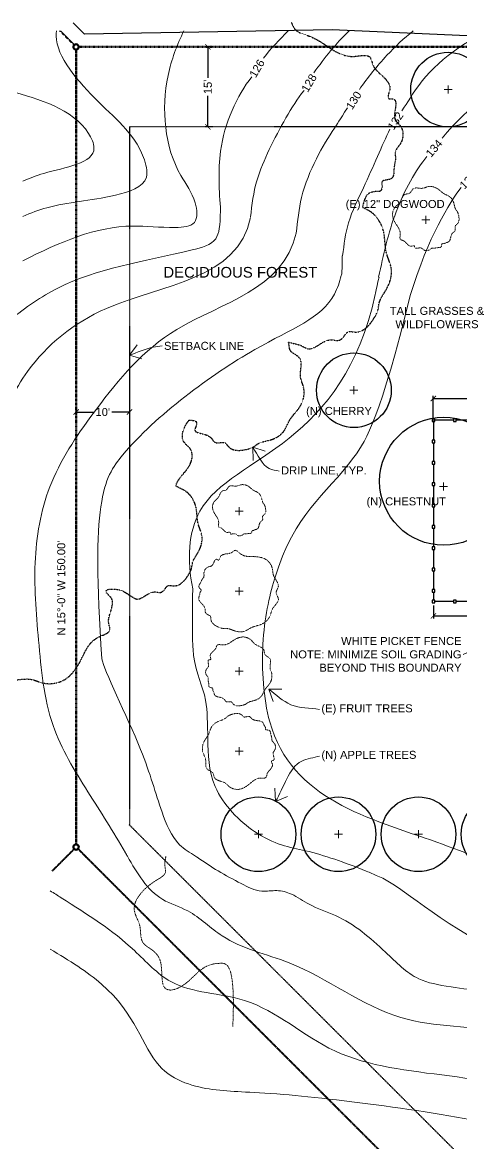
# Model space of a CAD drawing. Header units: inches. Extents: x -4969 to 16721, y 2489 to 24693.
# Drawn here: x 7611 to 8599, y 20039 to 22561 of the extents above; entities that cross this region are included whole.
import ezdxf

# ---------------------------------------------------------------- set-up
doc = ezdxf.new("R2010")
doc.units = ezdxf.units.IN
doc.header["$MEASUREMENT"] = 0
for name, pattern in [('DASHED2', [0.375, 0.25, -0.125]), ('HIDDEN2', [0.1875, 0.125, -0.0625]), ('PHANTOM2', [1.25, 0.625, -0.125, 0.125, -0.125, 0.125, -0.125])]:
    doc.linetypes.add(name, pattern=pattern)
doc.layers.get('0').update_dxf_attribs({"lineweight": 5})
for name, color, linetype, lineweight in [('1', 1, 'Continuous', 9), ('2', 6, 'Continuous', 20), ('3', 3, 'Continuous', 30), ('5', 4, 'Continuous', 50), ('A-DIMSx', 7, 'Continuous', 9), ('A-TEXT', 7, 'Continuous', 20), ('A-TEXTx', 7, 'Continuous', 20), ('L-PLNT', 7, 'Continuous', 20)]:
    doc.layers.add(name, color=color, linetype=linetype, lineweight=lineweight)
doc.styles.get("Standard").update_dxf_attribs({"font": 'Arial.ttf'})
doc.linetypes.add('FENCELINE2', pattern='A,0.25,-0.1,[132,ltypeshp.shx,S=0.1,R=0,X=-0.1,Y=0],-0.1,1', length=1.45)
doc.dimstyles.get("Standard").update_dxf_attribs({"dimtxt": 3, "dimasz": 2, "dimexe": 0.03125, "dimexo": 0.0625, "dimgap": 0.03125, "dimtad": 0, "dimtoh": 1, "dimdec": 4, "dimlfac": 0.99985, "dimzin": 0, "dimdsep": 46, "dimlunit": 4, "dimtxsty": 'Standard', "dimblk": 'ARCHTICK', "dimblk1": 'ARCHTICK', "dimblk2": 'ARCHTICK', "dimcen": 0.09, "dimclrt": 256, "dimadec": 0, "dimazin": 0, "dimtfac": 1, "dimtdec": 4, "dimtofl": 0, "dimtmove": 0, "dimatfit": 3, "dimfxl": 1, "dimtolj": 1, "dimtzin": 0, "dimarcsym": 0})

# ---------------------------------------------------------------- blocks, each defined once
blk = doc.blocks.new('_ArchTick')
at = {"color": 0, "linetype": 'ByBlock', "lineweight": 0, "const_width": 0.15}
blk.add_lwpolyline([(-0.5, -0.5), (0.5, 0.5)], dxfattribs=at)
blk = doc.blocks.new('*D387')
at = {"layer": 'A-DIMSx', "color": 0, "lineweight": -2, "ltscale": 0.1, "transparency": 16777216}
for p, q in [((8535.3, 21664.7), (8535.3, 21720.7)), ((8727.4, 21671.8), (8727.4, 21720.7)), ((8535.3, 21714.7), (8613.7, 21714.7)), ((8727.4, 21714.7), (8654.6, 21714.7))]:
    blk.add_line(p, q, dxfattribs=at)
at = {"layer": 'Defpoints', "color": 0, "ltscale": 0.1, "transparency": 16777216}
for p in [(8535.3, 21714.7), (8535.3, 21658.7), (8727.4, 21665.8)]:
    blk.add_point(p, dxfattribs=at)
at = {"layer": 'A-DIMSx', "color": 0, "lineweight": -2, "ltscale": 0.1, "transparency": 16777216, "xscale": 12, "yscale": 12, "zscale": 12, "rotation": 180}
blk.add_blockref('_ArchTick', (8535.3, 21714.7), dxfattribs=at)
at = {"layer": 'A-DIMSx', "color": 0, "lineweight": -2, "ltscale": 0.1, "transparency": 16777216, "xscale": 12, "yscale": 12, "zscale": 12}
blk.add_blockref('_ArchTick', (8727.4, 21714.7), dxfattribs=at)
at = {"layer": 'A-DIMSx', "ltscale": 0.1, "transparency": 16777216, "insert": (8634.1, 21714.7), "char_height": 18, "attachment_point": 5}
blk.add_mtext("\\A1;16'", dxfattribs=at)
blk = doc.blocks.new('*D391')
at = {"layer": 'A-DIMSx', "color": 0, "lineweight": -2, "ltscale": 0.1, "transparency": 16777216}
for p, q in [((8038.5, 22505.8), (8022, 22505.8)), ((8028, 22505.8), (8028, 22436.2)), ((8028, 22325.8), (8028, 22395.4)), ((8038.5, 22325.8), (8022, 22325.8))]:
    blk.add_line(p, q, dxfattribs=at)
at = {"layer": 'Defpoints', "color": 0, "ltscale": 0.1, "transparency": 16777216}
for p in [(8028, 22505.8), (8044.5, 22505.8), (8044.5, 22325.8)]:
    blk.add_point(p, dxfattribs=at)
at = {"layer": 'A-DIMSx', "color": 0, "lineweight": -2, "ltscale": 0.1, "transparency": 16777216, "xscale": 12, "yscale": 12, "zscale": 12}
for p, rotation in [((8028, 22505.8), 90), ((8028, 22325.8), 270)]:
    blk.add_blockref('_ArchTick', p, dxfattribs=dict(at, rotation=rotation))
at = {"layer": 'A-DIMSx', "ltscale": 0.1, "transparency": 16777216, "insert": (8028, 22415.8), "char_height": 18, "attachment_point": 5, "rotation": 90}
blk.add_mtext("\\A1;15'", dxfattribs=at)
blk = doc.blocks.new('*D393')
at = {"layer": 'A-DIMSx', "color": 0, "lineweight": -2, "ltscale": 0.1, "transparency": 16777216}
for p, q in [((7731.6, 21690.5), (7731.6, 21678.3)), ((7731.6, 21684.3), (7771.1, 21684.3)), ((7851.6, 21684.3), (7812, 21684.3)), ((7851.6, 21690.5), (7851.6, 21678.3))]:
    blk.add_line(p, q, dxfattribs=at)
at = {"layer": 'Defpoints', "color": 0, "ltscale": 0.1, "transparency": 16777216}
for p in [(7731.6, 21696.5), (7851.6, 21696.5), (7731.6, 21684.3)]:
    blk.add_point(p, dxfattribs=at)
at = {"layer": 'A-DIMSx', "color": 0, "lineweight": -2, "ltscale": 0.1, "transparency": 16777216, "xscale": 12, "yscale": 12, "zscale": 12, "rotation": 180}
blk.add_blockref('_ArchTick', (7731.6, 21684.3), dxfattribs=at)
at = {"layer": 'A-DIMSx', "color": 0, "lineweight": -2, "ltscale": 0.1, "transparency": 16777216, "xscale": 12, "yscale": 12, "zscale": 12}
blk.add_blockref('_ArchTick', (7851.6, 21684.3), dxfattribs=at)
at = {"layer": 'A-DIMSx', "ltscale": 0.1, "transparency": 16777216, "insert": (7791.6, 21684.3), "char_height": 18, "attachment_point": 5}
blk.add_mtext("\\A1;10'", dxfattribs=at)
blk = doc.blocks.new('*D396')
at = {"layer": 'A-DIMSx', "color": 0, "lineweight": -2, "ltscale": 0.1, "transparency": 16777216}
for p, q in [((8535.5, 21248.8), (8535.5, 21219.5)), ((9328.4, 21248.8), (9328.4, 21219.5)), ((8535.5, 21225.5), (8910.6, 21225.5)), ((9328.4, 21225.5), (8953.2, 21225.5))]:
    blk.add_line(p, q, dxfattribs=at)
at = {"layer": 'Defpoints', "color": 0, "ltscale": 0.1, "transparency": 16777216}
for p in [(8535.5, 21254.8), (9328.4, 21254.8), (8535.5, 21225.5)]:
    blk.add_point(p, dxfattribs=at)
at = {"layer": 'A-DIMSx', "color": 0, "lineweight": -2, "ltscale": 0.1, "transparency": 16777216, "xscale": 12, "yscale": 12, "zscale": 12, "rotation": 180}
blk.add_blockref('_ArchTick', (8535.5, 21225.5), dxfattribs=at)
at = {"layer": 'A-DIMSx', "color": 0, "lineweight": -2, "ltscale": 0.1, "transparency": 16777216, "xscale": 12, "yscale": 12, "zscale": 12}
blk.add_blockref('_ArchTick', (9328.4, 21225.5), dxfattribs=at)
at = {"layer": 'A-DIMSx', "ltscale": 0.1, "transparency": 16777216, "insert": (8931.9, 21225.5), "char_height": 18, "attachment_point": 5}
blk.add_mtext("\\A1;66'", dxfattribs=at)

msp = doc.modelspace()

# ---------------------------------------------------------------- linework, layer by layer
at = {"layer": '1', "ltscale": 0.1}
for points, knots in [([(7974.0417805, 22541.780718), (7958.5092024, 22510.0417458), (7918.9750984, 22406.1742674), (7932.9507244, 22253.8374476), (8001.1429128, 22168.494774), (8007.481475, 22102.4188115), (7932.5438862, 22097.151057), (7806.9111327, 22114.405908), (7694.1583254, 22066.8386304), (7611.567467, 22024.4977922)], [142.0443008924, 142.0443008924, 142.0443008924, 142.0443008924, 248.0428412702, 475.3561808662, 544.4336273008, 588.5390780998, 632.4369802438, 728.9745699429, 992.2006170612, 992.2006170612, 992.2006170612, 992.2006170612]), ([(7687.6298132, 22541.780718), (7687.3842132, 22540.6234937), (7679.6829362, 22496.9412014), (7776.4625214, 22375.4329065), (7871.968869, 22306.8222635), (7901.3532821, 22195.5884871), (7786.1387157, 22159.1019854), (7695.5236877, 22156.8317742), (7629.6209951, 22132.0870219), (7611.567467, 22124.2390695)], [198.0161372932, 198.0161372932, 198.0161372932, 198.0161372932, 202.7059434282, 373.2033591543, 546.6667448493, 591.5741993179, 671.9390767826, 829.0037514189, 888.2999344249, 888.2999344249, 888.2999344249, 888.2999344249]), ([(8368.96218, 22409.8243289), (8388.0511247, 22436.816404), (8424.7310648, 22483.7490736), (8469.1290727, 22525.0299958), (8490.2923104, 22541.780718)], [356.6813855435, 356.6813855435, 356.6813855435, 356.6813855435, 455.9034238964, 536.1308629652, 536.1308629652, 536.1308629652, 536.1308629652]), ([(8464.6198508, 22361.9350465), (8480.1101987, 22384.9733943), (8513.7999762, 22445.3728772), (8585.3784429, 22508.0757159), (8657.2489457, 22541.0626046), (8658.8412182, 22541.780718)], [353.76617131, 353.76617131, 353.76617131, 353.76617131, 384.6410889827, 616.391739887, 621.6286824066, 621.6286824066, 621.6286824066, 621.6286824066]), ([(8554.9756064, 22300.2122779), (8614.7227141, 22374.1918398), (8770.6399428, 22487.1868169), (9009.4135182, 22483.7337613), (9171.0602529, 22496.657853), (9233.3869839, 22532.5296234), (9245.7656914, 22541.780718)], [343.4733793317, 343.4733793317, 343.4733793317, 343.4733793317, 634.2903649742, 880.312311174, 1052.4087822108, 1101.2924341193, 1101.2924341193, 1101.2924341193, 1101.2924341193]), ([(8056.6686038, 22136.723516), (8053.608802, 22181.8687841), (8046.1659134, 22291.6834764), (8093.0369243, 22396.3086173), (8126.9504004, 22438.7332732)], [0, 0, 0, 0, 134.558736087, 327.3106312568, 327.3106312568, 327.3106312568, 327.3106312568]), ([(7583.3305371, 22406.6923843), (7647.0790085, 22388.4722945), (7738.5826644, 22363.4426545), (7790.8607236, 22245.0050595), (7680.1801552, 22231.9243544), (7625.8703398, 22209.7666779), (7611.567467, 22203.4830268)], [442.2353065394, 442.2353065394, 442.2353065394, 442.2353065394, 624.6416593381, 659.4579678436, 786.1191712098, 834.8236528033, 834.8236528033, 834.8236528033, 834.8236528033]), ([(8123.9435826, 22123.2324263), (8127.2783211, 22150.7859706), (8133.660826, 22203.5219273), (8177.7072463, 22301.9954998), (8215.8470041, 22371.32079), (8244.3704628, 22407.9138614)], [0, 0, 0, 0, 82.7583501635, 158.3948952592, 320.93833496, 320.93833496, 320.93833496, 320.93833496]), ([(8226.7371145, 22086.7778144), (8229.7146645, 22113.9043146), (8239.6973753, 22204.8502291), (8296.1814797, 22298.8878645), (8324.3175989, 22340.0635506), (8341.8654849, 22368.4820306)], [0, 0, 0, 0, 81.3580284376, 272.7657540604, 320.0436776819, 320.0436776819, 320.0436776819, 320.0436776819]), ([(8331.2000385, 22035.7930343), (8334.3363957, 22061.0568246), (8340.9990109, 22114.725109), (8389.9833014, 22209.7359236), (8419.782886, 22285.1524427), (8437.6767292, 22320.534202)], [0, 0, 0, 0, 75.767177518, 160.9534587149, 317.6460068284, 317.6460068284, 317.6460068284, 317.6460068284]), ([(8412.2659235, 21987.832106), (8423.0318542, 22037.7559777), (8444.8129281, 22138.7593716), (8495.7472779, 22228.9032303), (8520.9271148, 22259.3337026)], [0, 0, 0, 0, 152.3082805518, 308.1422317404, 308.1422317404, 308.1422317404, 308.1422317404]), ([(8056.6686038, 22136.723516), (8054.9728233, 22103.5165998), (8053.0911218, 22064.4131052), (7898.000477, 22023.9980912), (7737.3835331, 22002.6950184), (7617.6409603, 21919.5268247), (7583.3305371, 21891.9122361)], [0, 0, 0, 0, 47.7400892999, 106.7864742109, 420.9535666937, 552.599087441, 552.599087441, 552.599087441, 552.599087441]), ([(7583.3305371, 21711.102719), (7594.8413274, 21733.7140399), (7646.2403472, 21819.2704319), (7820.4823525, 21964.7893478), (8096.020395, 21982.1403316), (8124.3188653, 22121.8366555)], [3320.4224817574, 3320.4224817574, 3320.4224817574, 3320.4224817574, 3397.1898012699, 3624.2541881249, 3998.267200424, 3998.267200424, 3998.267200424, 3998.267200424]), ([(7847.1598893, 20684.8325251), (7845.6138898, 20687.5146528), (7816.3277024, 20738.3336229), (7757.3509392, 20830.5892424), (7663.3706808, 20982.9185093), (7647.395164, 21168.5407663), (7631.1922077, 21352.0793253), (7667.1744906, 21537.4609583), (7788.2455623, 21709.9319965), (7949.7097432, 21907.3842045), (8197.8355285, 21959.7676319), (8226.7371145, 22086.7778144)], [1936.863790884, 1936.863790884, 1936.863790884, 1936.863790884, 1945.8191801988, 2106.8854085845, 2274.9458862955, 2470.0310872263, 2655.4086838617, 2829.2985472623, 3022.1361204525, 3276.9061868886, 3606.5407865628, 3606.5407865628, 3606.5407865628, 3606.5407865628]), ([(7789.7173735, 21128.8095056), (7765.2110028, 21483.2375234), (7837.5731409, 21622.2536268), (8142.6799178, 21848.1759449), (8297.9891463, 21899.1384512), (8326.0525314, 21981.6251025), (8330.5004558, 21999.9863552), (8330.2206392, 22035.8780969)], [0, 0, 0, 0, 127.3908545714, 342.1014700026, 527.1790786298, 569.5081688466, 582.6925965468, 582.6925965468, 582.6925965468, 582.6925965468]), ([(7993.9471261, 21286.4807158), (7980.9483389, 21351.1850749), (7987.5926783, 21502.4571574), (8214.9335402, 21596.5423969), (8373.7711394, 21789.6959886), (8407.9863286, 21966.132288), (8413.1925908, 21988.0452878)], [1075.0369567448, 1075.0369567448, 1075.0369567448, 1075.0369567448, 1194.7249157451, 1361.7393184498, 1530.7415141132, 1539.6179363894, 1539.6179363894, 1539.6179363894, 1539.6179363894]), ([(8483.4824331, 21946.4240455), (8415.9827091, 21674.6323004), (8319.9999765, 21507.7881418), (8207.3309117, 21452.0856001), (8145.4838471, 21178.8088228), (8163.3175482, 20824.5533402), (8468.9316671, 20752.3470741), (8675.7335498, 20665.2605868), (8735.475183, 20645.4777071)], [0, 0, 0, 0, 178.4559228614, 577.4070931827, 680.104435429, 773.5667602222, 1079.7849429558, 1216.8335995544, 1216.8335995544, 1216.8335995544, 1216.8335995544]), ([(8410.2959241, 20640.5232725), (8401.4766407, 20644.5408252), (8341.7209832, 20669.0388948), (8253.2287136, 20700.4591882), (8151.3232386, 20713.6875655), (8031.1604194, 20829.9856999), (8027.091162, 20955.3629981), (8027.4580019, 21051.84594), (7993.2263191, 21106.344622), (7992.8970593, 21190.5700927), (7993.9471261, 21286.4807158)], [328.8302444497, 328.8302444497, 328.8302444497, 328.8302444497, 354.1481122149, 504.9272381112, 632.9110439964, 727.2224572895, 804.9032480814, 886.079907677, 998.326483608, 1060.8046031233, 1060.8046031233, 1060.8046031233, 1060.8046031233]), ([(8000.3753996, 20684.8325251), (7987.7426991, 20692.8650577), (7950.9317938, 20715.6824406), (7916.4627873, 20801.822092), (7884.3956811, 20926.9440741), (7792.4623415, 21105.6267856), (7789.7173735, 21128.8095056)], [1714.595491205, 1714.595491205, 1714.595491205, 1714.595491205, 1758.9699901187, 1842.3964625003, 1977.2250680392, 2163.3143241566, 2163.3143241566, 2163.3143241566, 2163.3143241566]), ([(8882.4434592, 20212.6860672), (8878.0674415, 20215.5659199), (8873.6914237, 20218.4457726), (8869.3154059, 20221.3256252), (8869.3147498, 20221.326057), (8869.3140937, 20221.3264888), (8869.3134376, 20221.3269206), (8832.5358452, 20245.5299878), (8695.9901222, 20307.8680667), (8439.9053462, 20294.5096821), (8254.7170797, 20446.3211965), (8072.6225816, 20482.7135542), (7996.3761255, 20562.5737834), (7902.1674107, 20589.5687067), (7868.8095103, 20647.2729721), (7847.1598893, 20684.8325251)], [736.7313031926, 736.7313031926, 736.7313031926, 736.7313031926, 761.516116382, 761.516116382, 761.516116382, 761.5198324522, 761.5198324522, 761.5198324522, 969.8174446609, 1211.2621270566, 1491.5501158502, 1653.3882619083, 1749.4657612985, 1811.4557349985, 1936.863790884, 1936.863790884, 1936.863790884, 1936.863790884]), ([(8898.0081377, 20312.9837263), (8893.0565211, 20315.9389836), (8888.1049044, 20318.8942409), (8883.1532877, 20321.8494982), (8883.1508272, 20321.8509668), (8883.1483666, 20321.8524353), (8883.1459054, 20321.853904), (8865.1275562, 20332.6058727), (8761.6839419, 20367.9605437), (8582.486178, 20388.7640887), (8490.4358582, 20405.9132664), (8418.2185863, 20481.075702), (8340.8170287, 20546.2871495), (8259.9334799, 20571.222269), (8220.9507493, 20600.3867392), (8183.2557313, 20610.3142714), (8143.8194731, 20602.100441), (8099.8234324, 20625.4148763), (8051.3915445, 20650.1869364), (8018.7711101, 20673.1097537), (8001.5435933, 20684.0897263), (8000.3753996, 20684.8325251)], [806.7815893574, 806.7815893574, 806.7815893574, 806.7815893574, 838.8918624632, 838.8918624632, 838.8918624632, 838.9078188041, 838.9078188041, 838.9078188041, 955.7218727324, 1064.7053819452, 1131.9117452955, 1228.0175963348, 1367.4881715132, 1431.7852174715, 1478.1425792581, 1511.9556324725, 1545.2891167613, 1594.8901363221, 1654.0150135599, 1710.4920130598, 1714.595491205, 1714.595491205, 1714.595491205, 1714.595491205]), ([(8860.2461567, 20105.7178567), (8855.6575884, 20108.3190737), (8851.0690201, 20110.9202908), (8846.4804519, 20113.5215078), (8846.4791895, 20113.5222234), (8846.4779272, 20113.522939), (8846.4766649, 20113.5236546), (8671.6331613, 20212.6397137), (8369.1000406, 20158.505623), (8139.1125241, 20380.2883907), (7953.8929395, 20375.0867783), (7841.7932885, 20501.2702559), (7750.776939, 20558.1194646), (7681.6324812, 20601.9329169), (7673.492965, 20607.2705369)], [922.90281774, 922.90281774, 922.90281774, 922.90281774, 935.7012186012, 935.7012186012, 935.7012186012, 935.7047394475, 935.7047394475, 935.7047394475, 1423.3763228522, 1651.4140665462, 1823.1087624292, 1930.3553157662, 2133.5304074897, 2160.9385931444, 2160.9385931444, 2160.9385931444, 2160.9385931444]), ([(8833.8634983, 20019.5457545), (8829.0540925, 20022.579633), (8824.2446867, 20025.6135115), (8819.4352809, 20028.64739), (8819.4347408, 20028.6477307), (8819.4342007, 20028.6480714), (8819.4336606, 20028.6484121), (8790.123351, 20047.1379007), (8685.8487172, 20092.4337109), (8160.6054295, 20159.6502819), (8060.3273023, 20152.0971824), (7896.083637, 20189.7043187), (7857.9808938, 20361.946106), (7715.5346449, 20450.9676566), (7673.492965, 20475.960908)], [361.975954422, 361.975954422, 361.975954422, 361.975954422, 384.0164274676, 384.0164274676, 384.0164274676, 384.0189026046, 384.0189026046, 384.0189026046, 518.3419790649, 910.5135295976, 1160.56706944, 1364.0376252772, 1592.2998642899, 1687.0860293859, 1687.0860293859, 1687.0860293859, 1687.0860293859])]:
    msp.add_open_spline(points, degree=3, knots=knots, dxfattribs=at)
for points in [[(8153.0813129, 22480.735181), (8170.3416488, 22502.2521641), (8189.0488672, 22522.4412263), (8208.6817647, 22541.780718)], [(8266.7753208, 22447.8074991), (8290.4812373, 22481.274275), (8316.4885421, 22513.5366956), (8345.8364696, 22541.780718)], [(8483.4824331, 21946.4240455), (8524.1206497, 22081.0009019), (8571.7715367, 22153.8881751), (8597.7251666, 22189.529803)], [(8698.0323126, 20461.5777638), (8535.8792671, 20541.8522568), (8468.4967456, 20616.3276752), (8410.2959241, 20640.5232725)]]:
    msp.add_open_spline(points, degree=3, dxfattribs=at)
at = {"layer": '2', "linetype": 'HIDDEN2', "ltscale": 0.005}
for points, knots in [([(8560.3274963, 22063.4509462), (8561.2291272, 22063.9837707), (8564.2364148, 22065.7609465), (8572.5995215, 22066.6536642), (8574.3211575, 22078.5719418), (8577.5063232, 22087.5485636), (8585.2650209, 22091.50928), (8584.6681126, 22097.6989947), (8583.6632831, 22103.8285207), (8594.6466564, 22109.3533559), (8593.380769, 22124.103298), (8589.9668713, 22134.8575426), (8583.5756604, 22142.1166776), (8582.4798076, 22155.2549176), (8573.9539953, 22169.9555586), (8556.6786895, 22175.2928328), (8544.6827855, 22189.6658271), (8524.9611992, 22193.5997339), (8508.9537478, 22184.7103009), (8489.1995212, 22192.9029953), (8484.0648548, 22174.2394809), (8465.5594758, 22176.2107443), (8463.4263041, 22155.7622452), (8448.1643064, 22146.1738447), (8441.9720755, 22131.890159), (8445.2419418, 22117.7189666), (8453.2897255, 22103.408602), (8464.1938556, 22090.6997991), (8458.2566955, 22071.8775326), (8469.8966221, 22070.251003), (8475.0880129, 22062.777348), (8483.6975038, 22055.6002152), (8489.0124843, 22058.5809141), (8493.5429513, 22058.6853769), (8491.758081, 22051.485868), (8501.7505018, 22053.5786366), (8508.9054645, 22054.307149), (8514.7615831, 22046.4497321), (8525.8841106, 22047.264614), (8531.9346992, 22054.1726091), (8538.5655199, 22052.5203103), (8544.6812218, 22054.8659739), (8554.887557, 22053.4628086), (8553.3500679, 22065.1595843), (8558.9129871, 22062.7094299), (8560.4105911, 22063.4927097), (8560.4518256, 22063.5142762)], [0, 0, 0, 0, 3.1553790137, 10.5244076921, 22.3474095649, 33.6736313234, 38.662054522, 45.9408073797, 50.0172184912, 55.945467806, 77.2431375416, 85.3117667487, 90.2953802355, 105.5009609513, 123.4974048376, 137.23344123, 157.5121624871, 178.0889487975, 190.7442590928, 211.6370137145, 225.211557352, 234.0754977603, 258.6612192331, 268.9113549411, 287.8518600256, 300.2353518622, 311.3786143265, 337.090515851, 348.6903647688, 354.9310609613, 366.431400397, 377.0525509412, 382.3354847779, 384.6311187754, 387.9322772796, 397.4358386611, 403.2747462806, 410.2789791169, 423.3839533172, 430.4158491086, 435.4008059295, 441.8844378894, 451.0369532606, 458.1033157, 463.031390038, 463.1709195083, 463.1709195083, 463.1709195083, 463.1709195083]), ([(8131.9250045, 21418.3235541), (8132.646815, 21418.7501127), (8135.0543319, 21420.1728501), (8141.7495083, 21420.887525), (8143.1277827, 21430.4288323), (8145.6777019, 21437.6151648), (8151.889012, 21440.7859596), (8151.4111506, 21445.7412032), (8150.6067233, 21450.6482622), (8159.3995828, 21455.0712293), (8158.3861628, 21466.8794565), (8155.6531297, 21475.4888844), (8150.536576, 21481.3002641), (8149.6592791, 21491.8182256), (8142.833847, 21503.5869842), (8129.0039124, 21507.8597973), (8119.4004605, 21519.3662548), (8103.6121293, 21522.5155869), (8090.7971893, 21515.3990542), (8074.9827276, 21521.9578052), (8070.8721144, 21507.016525), (8056.0574312, 21508.5946414), (8054.3496973, 21492.2243722), (8042.1315384, 21484.5482736), (8037.1742804, 21473.1133131), (8039.7920076, 21461.7684103), (8046.2347486, 21450.3120917), (8054.964169, 21440.1379208), (8050.2111107, 21425.0695499), (8059.529581, 21423.7674139), (8063.6856056, 21417.7842978), (8070.5780275, 21412.0385658), (8074.8329932, 21414.4247968), (8078.459908, 21414.5084257), (8077.0310105, 21408.7447802), (8085.0305521, 21410.420169), (8090.7585356, 21411.0033875), (8095.4467153, 21404.7130466), (8104.3509761, 21405.3654092), (8109.1948408, 21410.8956801), (8114.5032167, 21409.5729142), (8119.3992087, 21411.4507609), (8127.5700017, 21410.3274416), (8126.339148, 21419.691423), (8130.7926037, 21417.7299252), (8131.991527, 21418.3569883), (8132.0245377, 21418.3742537)], [0, 0, 0, 0, 2.5260731139, 8.4254294635, 17.890462674, 26.9577931411, 30.9513297869, 36.7784148429, 40.0418302567, 44.7877549591, 61.8378369537, 68.2972661435, 72.286952322, 84.4599459499, 98.8671955543, 109.8637294324, 126.0980810995, 142.5710519988, 152.7023988025, 169.4283215826, 180.2955706728, 187.3916949264, 207.074062632, 215.2799206647, 230.4429487668, 240.3566883362, 249.277548743, 269.8614921825, 279.1478778589, 284.1439353199, 293.3506575942, 301.853535604, 306.0828459561, 307.9206408122, 310.5634192885, 318.1715990944, 322.8460003274, 328.4533153835, 338.9446455349, 344.5741064716, 348.564868071, 353.7554104126, 361.0825565029, 366.7396100909, 370.6848337976, 370.7965356382, 370.7965356382, 370.7965356382, 370.7965356382]), ([(8010.0925199, 21277.4245372), (8010.0086462, 21276.1193213), (8009.7288948, 21271.7659221), (8004.771108, 21262.5061417), (8015.8625729, 21252.3506097), (8022.888874, 21242.7524282), (8021.5227009, 21231.9597143), (8028.3312039, 21228.2244855), (8035.3643485, 21224.9526158), (8033.3456886, 21209.731898), (8049.4601481, 21200.6693695), (8062.9603842, 21196.6329257), (8074.9460885, 21198.1266426), (8089.2774531, 21190.0216281), (8110.4447222, 21188.4872831), (8128.0982001, 21202.5663687), (8151.36674, 21204.8441055), (8169.29142, 21222.4347462), (8171.3691266, 21245.2064984), (8193.7125737, 21259.8369198), (8178.0581791, 21278.2571756), (8193.1020756, 21295.9722059), (8173.4952231, 21312.5492258), (8174.327421, 21335.0429092), (8163.9372467, 21351.4757571), (8147.0113703, 21358.0629668), (8126.5829876, 21359.8163593), (8105.7996998, 21357.4956063), (8090.5455946, 21376.8557795), (8080.6839087, 21365.9847625), (8069.3202503, 21365.8802786), (8055.8597451, 21362.0392577), (8055.1999436, 21354.4578398), (8052.1228683, 21349.7081607), (8045.9464597, 21356.6116871), (8041.0819362, 21344.8265359), (8036.8039807, 21336.9292093), (8024.5769113, 21336.4083918), (8017.5989228, 21324.35512), (8020.4756554, 21313.2535519), (8014.1087517, 21307.5709328), (8012.2305779, 21299.6094562), (8003.6072523, 21290.0611347), (8016.7612395, 21283.4253104), (8010.3215382, 21279.4058434), (8010.0772119, 21277.3094091), (8010.0704847, 21277.2516866)], [0, 0, 0, 0, 3.9405514712, 13.1432610897, 27.9082535742, 42.0528490789, 48.282572446, 57.3725423536, 62.4633120305, 69.8667242537, 96.4640247504, 106.5404208201, 112.7641376451, 131.7534169675, 154.2280271881, 171.3820863926, 196.7068871647, 222.4039223591, 238.2083317137, 264.2999595668, 281.2523407763, 292.3219502476, 323.0254887125, 335.8262290255, 359.4798170258, 374.9447696552, 388.8608789739, 420.9708318315, 435.4571428324, 443.2507500204, 457.6127899799, 470.8768670433, 477.4743859504, 480.3412567406, 484.4638629135, 496.3322541972, 503.624093279, 512.3712326519, 528.7371985596, 537.5188844316, 543.744278861, 551.8412730246, 563.27126535, 572.0959944191, 578.2503519458, 578.4246013964, 578.4246013964, 578.4246013964, 578.4246013964]), ([(8039.5434168, 21057.4663699), (8040.0949539, 21056.5330741), (8041.9345432, 21053.4201721), (8042.8586128, 21044.7633572), (8055.1954544, 21042.9812582), (8064.4873307, 21039.684231), (8068.5871455, 21031.6530517), (8074.9942399, 21032.2709231), (8081.3390318, 21033.3110418), (8087.0578966, 21021.9419377), (8102.3258493, 21023.2522826), (8113.4577777, 21026.7860746), (8120.9718499, 21033.4017417), (8134.5714985, 21034.5360803), (8149.7884187, 21043.361315), (8155.3131353, 21061.2433209), (8170.1909021, 21073.6605152), (8174.2629658, 21094.0747138), (8165.0613403, 21110.6443391), (8173.5417581, 21131.0923244), (8154.2227903, 21136.4073177), (8156.2632834, 21155.5625965), (8135.0966431, 21157.7706842), (8125.1715028, 21173.5686757), (8110.3861811, 21179.9783747), (8095.7173034, 21176.5936723), (8080.9043658, 21168.2632544), (8067.7492361, 21156.9761767), (8048.2659408, 21163.1218469), (8046.5822883, 21151.0731317), (8038.8461622, 21145.6994219), (8031.4169721, 21136.78757), (8034.5023517, 21131.2859299), (8034.6104832, 21126.5963552), (8027.158131, 21128.4439092), (8029.3243966, 21118.1005595), (8030.0784941, 21110.6943181), (8021.9451285, 21104.6325354), (8022.7886286, 21093.1193903), (8029.9392291, 21086.856308), (8028.2289024, 21079.9926162), (8030.6569446, 21073.6621338), (8029.2045008, 21063.0973572), (8041.3120615, 21064.6888421), (8038.7758589, 21058.9305559), (8039.586647, 21057.3803568), (8039.608971, 21057.3376742)], [0, 0, 0, 0, 3.2661943684, 10.8940196993, 23.1322395665, 34.8562326468, 40.0198468076, 47.5542258757, 51.7737985348, 57.9102450415, 79.9558784337, 88.3078739189, 93.4665094533, 109.2061026641, 127.8345727833, 142.0530119989, 163.0439119445, 184.3433448411, 197.443103392, 219.0696012512, 233.120876166, 242.2961137894, 267.7452736741, 278.3553890924, 297.9610753736, 310.7794693357, 322.3140776815, 348.9289685057, 360.9361983962, 367.3960647609, 379.3002904453, 390.294450558, 395.7629184253, 398.1391739566, 401.5562675192, 411.393589289, 417.4375564642, 424.6877745031, 438.2529889335, 445.5318414368, 450.6918674826, 457.403201399, 466.8771485958, 474.1916781988, 479.2928240769, 479.4372537534, 479.4372537534, 479.4372537534, 479.4372537534]), ([(8157.1462709, 20975.7662847), (8156.4317785, 20976.7212668), (8154.0486702, 20979.9065007), (8152.0058545, 20989.2642527), (8138.3006094, 20989.7423901), (8127.7450058, 20992.2404549), (8122.3034833, 21000.5353029), (8115.3697349, 20999.0956123), (8108.5544716, 20997.2015399), (8100.9442143, 21008.9540236), (8084.4019387, 21005.7004851), (8072.6483241, 21000.5083134), (8065.2190029, 20992.376867), (8050.4803607, 20989.5147401), (8034.8899098, 20978.0482759), (8030.9796412, 20957.8320653), (8016.1883954, 20942.4775245), (8014.1688053, 20919.6650648), (8026.2082118, 20902.6400424), (8019.3712477, 20879.2650164), (8041.1340532, 20875.7554524), (8041.1862824, 20854.5620961), (8064.5994406, 20854.6708451), (8077.3381499, 20838.5760216), (8094.2730448, 20833.3286288), (8109.9127855, 20838.7794569), (8125.1203996, 20849.6565741), (8138.1623482, 20863.569718), (8160.2039208, 20859.1712384), (8160.6087413, 20872.5496227), (8168.4290023, 20879.3492203), (8175.491711, 20889.9818759), (8171.4612735, 20895.6311276), (8170.7838661, 20900.7472073), (8179.1547655, 20899.6150976), (8175.5522763, 20910.6692984), (8173.8444662, 20918.6795682), (8182.0171469, 20926.2790722), (8179.7218856, 20938.7703896), (8171.1545416, 20944.7677263), (8172.206753, 20952.4784481), (8168.7964193, 20959.1125771), (8169.1252996, 20970.8404154), (8156.0730552, 20967.6562127), (8158.1603234, 20974.2564263), (8157.0887347, 20975.8552026), (8157.05923, 20975.8992227)], [0, 0, 0, 0, 3.5933907155, 11.9853458879, 25.4495493874, 38.348012593, 44.0289002229, 52.3180480006, 56.9603232318, 63.7114982742, 87.9655889418, 97.1542591945, 102.8296694558, 120.1460020835, 140.6406095748, 156.2834041251, 179.3771017031, 202.8102400236, 217.2222882495, 241.0152557986, 256.4741400916, 266.5685221063, 294.5670930829, 306.2400941155, 327.8098119913, 341.9123094718, 354.6024160185, 383.8834969325, 397.0935706578, 404.2005646698, 417.2973155746, 429.3928336051, 435.4091141586, 438.0234149627, 441.7828214453, 452.6056129653, 459.2550444083, 467.2315648624, 482.1556967695, 490.1637201921, 495.8406602616, 503.2243129974, 513.647328304, 521.6946028379, 527.3067643229, 527.4656624778, 527.4656624778, 527.4656624778, 527.4656624778])]:
    msp.add_open_spline(points, degree=3, knots=knots, dxfattribs=at)
at = {"layer": '3', "ltscale": 0.25}
for p, q in [((8535.3361215, 21662.780718), (8535.3361215, 21620.780718)), ((8580.3361215, 21665.780718), (8538.3361215, 21665.780718)), ((8628.3361215, 21665.780718), (8586.3361215, 21665.780718)), ((8535.3361215, 21614.780718), (8535.3361215, 21572.780718)), ((8535.3361215, 21566.780718), (8535.3361215, 21524.780718)), ((8535.3361215, 21518.780718), (8535.3361215, 21476.780718)), ((8535.3361215, 21470.780718), (8535.3361215, 21428.780718)), ((8535.3361215, 21422.780718), (8535.3361215, 21380.780718)), ((8535.3361215, 21374.780718), (8535.3361215, 21332.780718)), ((8535.3361215, 21326.780718), (8535.3361215, 21284.780718)), ((8535.3361215, 21278.780718), (8535.3361215, 21260.780718)), ((8580.3361215, 21257.780718), (8538.3361215, 21257.780718)), ((8628.3361215, 21257.780718), (8586.3361215, 21257.780718))]:
    msp.add_line(p, q, dxfattribs=at)
at = {"layer": '3', "linetype": 'FENCELINE2', "ltscale": 0.3, "flags": 128}
msp.add_lwpolyline([(9396.6969095, 22511.6492562), (9245.3232978, 22520.6276636), (8830.3940305, 22520.6276636), (8308.002297, 22544.2140648), (7750.5130566, 22534.5615001), (7725.2018868, 22559.8726699)], dxfattribs=at)
at = {"layer": '3', "linetype": 'DASHED2', "ltscale": 0.5}
for points in [[(7851.567467, 22325.780718), (7851.567467, 20755.4863455)], [(9891.567467, 22325.780718), (7851.567467, 22325.780718)], [(9891.567467, 19850.151704), (9061.4766547, 19545.5771579), (7851.567467, 20755.4863455)]]:
    msp.add_lwpolyline(points, dxfattribs=at)
at = {"layer": '3', "ltscale": 0.25}
for points in [[(8538.3361215, 21668.780718), (8532.3361215, 21668.780718), (8532.3361215, 21662.780718), (8538.3361215, 21662.780718), (8538.3361215, 21668.780718)], [(8586.3361215, 21668.780718), (8580.3361215, 21668.780718), (8580.3361215, 21662.780718), (8586.3361215, 21662.780718), (8586.3361215, 21668.780718)], [(8532.3361215, 21620.780718), (8532.3361215, 21614.780718), (8538.3361215, 21614.780718), (8538.3361215, 21620.780718), (8532.3361215, 21620.780718)], [(8532.3361215, 21572.780718), (8532.3361215, 21566.780718), (8538.3361215, 21566.780718), (8538.3361215, 21572.780718), (8532.3361215, 21572.780718)], [(8532.3361215, 21524.780718), (8532.3361215, 21518.780718), (8538.3361215, 21518.780718), (8538.3361215, 21524.780718), (8532.3361215, 21524.780718)], [(8532.3361215, 21476.780718), (8532.3361215, 21470.780718), (8538.3361215, 21470.780718), (8538.3361215, 21476.780718), (8532.3361215, 21476.780718)], [(8532.3361215, 21428.780718), (8532.3361215, 21422.780718), (8538.3361215, 21422.780718), (8538.3361215, 21428.780718), (8532.3361215, 21428.780718)], [(8532.3361215, 21380.780718), (8532.3361215, 21374.780718), (8538.3361215, 21374.780718), (8538.3361215, 21380.780718), (8532.3361215, 21380.780718)], [(8532.3361215, 21332.780718), (8532.3361215, 21326.780718), (8538.3361215, 21326.780718), (8538.3361215, 21332.780718), (8532.3361215, 21332.780718)], [(8532.3361215, 21284.780718), (8532.3361215, 21278.780718), (8538.3361215, 21278.780718), (8538.3361215, 21284.780718), (8532.3361215, 21284.780718)], [(8538.3361215, 21260.780718), (8532.3361215, 21260.780718), (8532.3361215, 21254.780718), (8538.3361215, 21254.780718), (8538.3361215, 21260.780718)], [(8586.3361215, 21260.780718), (8580.3361215, 21260.780718), (8580.3361215, 21254.780718), (8586.3361215, 21254.780718), (8586.3361215, 21260.780718)]]:
    msp.add_lwpolyline(points, dxfattribs=at)
for centre, radius in [((8568.6142382, 22409.780718), 84), ((8356.5438062, 21733.3450009), 84), ((8558.5599003, 21528.5558556), 144), ((8141.9094424, 20734.382227), 84), ((8321.9094424, 20734.382227), 84), ((8501.9094424, 20734.382227), 84), ((8681.9094424, 20734.382227), 84)]:
    msp.add_circle(centre, radius, dxfattribs=at)
at = {"layer": '3', "linetype": 'HIDDEN2', "ltscale": 0.005}
for points, knots in [([(8215.8241587, 22560.875521), (8219.4726078, 22552.1674725), (8226.2606943, 22538.6146354), (8256.842788, 22531.5581115), (8299.6422513, 22507.4887862), (8337.6517609, 22474.8766949), (8393.9454284, 22492.6335635), (8398.8100558, 22457.8208507), (8421.1622763, 22442.2944303), (8442.6276575, 22416.54515), (8433.712978, 22400.6490968), (8433.4005504, 22387.0993685), (8454.9328542, 22392.4375617), (8448.6737982, 22362.5522122), (8446.494962, 22341.1531373), (8469.9949383, 22323.6386475), (8467.5577881, 22290.373373), (8446.8973443, 22272.2772622), (8451.8390425, 22252.4457921), (8444.8236276, 22234.1549401), (8449.0202168, 22203.6298152), (8414.0374798, 22208.2281403), (8421.3654059, 22191.5905518), (8419.0227714, 22187.1115151), (8418.9582702, 22186.988191)], [839.6253752888, 839.6253752888, 839.6253752888, 839.6253752888, 860.9078426718, 897.9444115544, 931.2717002771, 1008.170899992, 1042.8637482727, 1061.5284332789, 1095.9236684276, 1127.6894239135, 1143.4896316033, 1150.3554177484, 1160.2285283333, 1188.6517962112, 1206.1148112558, 1227.0630829821, 1266.2574625702, 1287.2884687104, 1302.1974862243, 1321.5887439455, 1348.9621028063, 1370.0961918572, 1384.8350851424, 1385.2523901245, 1385.2523901245, 1385.2523901245, 1385.2523901245]), ([(8419.1476777, 22187.3600354), (8417.8271452, 22180.5777728), (8407.3420829, 22180.6493267), (8382.6696338, 22178.4355992), (8378.8065454, 22156.8291543), (8375.7184406, 22144.6567838)], [0, 0, 0, 0, 9.437113032, 31.4764167958, 65.8192119629, 65.8192119629, 65.8192119629, 65.8192119629]), ([(8209.5659828, 21841.3948989), (8231.0769013, 21836.3460845), (8239.7489411, 21834.1164554), (8256.5255101, 21820.576063), (8281.2484237, 21839.0579024), (8303.2921722, 21849.5551585), (8324.5341004, 21842.6711588), (8334.6712958, 21854.9721968), (8343.9600223, 21867.9035144), (8373.8818408, 21858.0096858), (8398.3222537, 21887.0390466), (8411.6269394, 21912.7193969), (8413.2000881, 21937.4612197), (8435.0274186, 21963.2611082), (8446.2195537, 22005.360026), (8424.5813723, 22046.3462727), (8428.8899478, 22094.1410037), (8403.1521185, 22132.7053189), (8381.2803767, 22141.8827868), (8375.7184406, 22144.6567838)], [0, 0, 0, 0, 8.0882499854, 26.9774375728, 57.2835891661, 86.3163337503, 99.1032647931, 117.7610464539, 128.2101975603, 143.4062048307, 197.9989736161, 218.6814620849, 231.4560642915, 270.4328520139, 316.5635185252, 351.7733920986, 403.7542686262, 456.49918163, 475.1435740379, 475.1435740379, 475.1435740379, 475.1435740379]), ([(7985.6960824, 21665.9573422), (8000.5644296, 21666.0155736), (8004.7816579, 21656.405095), (7992.6868, 21639.5568785), (8016.6972219, 21636.088491), (8034.7814185, 21629.6716935), (8042.7606314, 21614.0411124), (8055.2303578, 21615.2436369), (8067.5788287, 21617.2679546), (8078.7090968, 21595.1409797), (8108.4241568, 21597.6912217), (8130.0895315, 21604.5688198), (8144.7136995, 21617.4444782), (8171.1818434, 21619.6521704), (8200.7975819, 21636.8281717), (8211.5499917, 21671.6307995), (8240.5056571, 21695.7976067), (8248.4308596, 21735.5284825), (8230.5223123, 21767.7769061), (8247.0272181, 21807.5735388), (8209.4279215, 21817.9177772), (8211.3364622, 21835.8343424), (8209.5977207, 21841.2981611), (8209.5659828, 21841.3948989)], [0, 0, 0, 0, 6.356789466, 21.20234801, 45.02082859, 67.838501792, 77.8881205231, 92.5518104603, 100.7641003625, 112.7070817387, 155.6131168096, 171.8680823543, 181.9080114967, 212.5409956477, 248.7964199321, 276.4688773654, 317.3221508104, 358.7759026075, 384.2711419507, 426.3614397934, 453.7085558211, 471.5657459618, 471.8894045374, 471.8894045374, 471.8894045374, 471.8894045374]), ([(7955.6094007, 21518.4124765), (7957.4581953, 21522.4098287), (7964.8382335, 21539.0436852), (7989.9593504, 21560.0101242), (7997.884553, 21599.741), (7962.7187687, 21620.2943317), (7974.3280068, 21652.365503), (7985.6960824, 21665.9573422)], [263.3608116552, 263.3608116552, 263.3608116552, 263.3608116552, 276.4688773654, 317.3221508104, 358.7759026075, 384.2711419507, 421.9279119216, 421.9279119216, 421.9279119216, 421.9279119216]), ([(7804.9560391, 21286.038265), (7828.3928675, 21287.1359081), (7856.8130837, 21269.5762839), (7869.9982742, 21258.9344981), (7889.4287267, 21273.4599099), (7906.7535458, 21281.710007), (7923.4481912, 21276.2996726), (7931.4153061, 21285.9674139), (7938.7155848, 21296.1305102), (7962.2320069, 21288.3546643), (7981.4404338, 21311.1696781), (7991.896971, 21331.3526078), (7993.133354, 21350.7979215), (8010.288084, 21371.0747996), (8019.0843064, 21404.1615561), (8002.0782342, 21436.3738321), (8005.4644683, 21473.9370928), (7983.2932676, 21507.1573447), (7962.1885287, 21513.5689033), (7955.6094007, 21518.4124765)], [0, 0, 0, 0, 6.356789466, 21.20234801, 45.02082859, 67.838501792, 77.8881205231, 92.5518104603, 100.7641003625, 112.7070817387, 155.6131168096, 171.8680823543, 181.9080114967, 212.5409956477, 248.7964199321, 276.4688773654, 317.3221508104, 358.7759026075, 382.7429936384, 382.7429936384, 382.7429936384, 382.7429936384]), ([(7583.3305371, 21081.5860455), (7597.5498846, 21080.4267534), (7625.5603672, 21088.5398292), (7660.6600033, 21069.9862856), (7700.303411, 21074.5468316), (7727.5703041, 21099.9674356), (7749.0226685, 21136.1725614), (7763.2590943, 21176.6656947), (7812.6504687, 21187.6091833), (7801.34314, 21215.5324124), (7811.2799888, 21236.634783), (7816.1779089, 21264.9447207), (7802.7494916, 21272.9229463), (7796.8930822, 21282.5471437), (7802.7237382, 21284.5580746), (7804.9560391, 21286.038265)], [619.3791357921, 619.3791357921, 619.3791357921, 619.3791357921, 663.0099963428, 689.2835229983, 737.8325256051, 769.5743495308, 798.1371716948, 864.0428679033, 893.776029339, 909.7724124536, 939.2505075071, 966.4750331022, 980.0164443509, 985.900698252, 993.5226651934, 993.5226651934, 993.5226651934, 993.5226651934])]:
    msp.add_open_spline(points, degree=3, knots=knots, dxfattribs=at)
at = {"layer": '5', "linetype": 'PHANTOM2', "ltscale": 0.2}
msp.add_line((7727.3248264, 22510.0233587), (7695.567467, 22541.780718), dxfattribs=at)
at = {"layer": '5', "linetype": 'PHANTOM2', "ltscale": 0.5}
msp.add_line((7727.3248264, 20701.5380773), (7678.1522025, 20652.3654535), dxfattribs=at)
at = {"layer": '5', "linetype": 'PHANTOM2', "ltscale": 0.5, "flags": 128}
for points in [[(7731.567467, 22499.780718), (7731.567467, 20711.780718)], [(10005.567467, 22505.780718), (7737.567467, 22505.780718)], [(7735.8101077, 20701.5380773), (7752.51566, 20684.8325251)], [(7749.2451366, 20688.1030485), (9213.6169465, 19223.7312385)]]:
    msp.add_lwpolyline(points, dxfattribs=at)
at = {"layer": '5', "ltscale": 0.1}
for centre in [(7731.567467, 22505.780718), (7731.567467, 20705.780718)]:
    msp.add_circle(centre, 6, dxfattribs=at)
at = {"layer": 'L-PLNT', "ltscale": 0.1}
for p, q in [((8568.6142382, 22409.780718), (8559.6142382, 22409.780718)), ((8568.6142382, 22418.780718), (8568.6142382, 22400.780718)), ((8568.6142382, 22409.780718), (8577.6142382, 22409.780718)), ((8518.1968786, 22116.8548022), (8518.1968786, 22125.8548022)), ((8527.1968786, 22116.8548022), (8509.1968786, 22116.8548022)), ((8518.1968786, 22116.8548022), (8518.1968786, 22107.8548022)), ((8356.5438062, 21733.3450009), (8356.5438062, 21742.3450009)), ((8365.5438062, 21733.3450009), (8347.5438062, 21733.3450009)), ((8356.5438062, 21733.3450009), (8356.5438062, 21724.3450009)), ((8567.5599003, 21516.5558556), (8549.5599003, 21516.5558556)), ((8558.5599003, 21516.5558556), (8558.5599003, 21525.5558556)), ((8558.5599003, 21516.5558556), (8558.5599003, 21507.5558556)), ((8098.1968786, 21461.0765941), (8098.1968786, 21470.0765941)), ((8107.1968786, 21461.0765941), (8089.1968786, 21461.0765941)), ((8098.1968786, 21461.0765941), (8098.1968786, 21452.0765941)), ((8098.1968786, 21281.0765941), (8098.1968786, 21290.0765941)), ((8107.1968786, 21281.0765941), (8089.1968786, 21281.0765941)), ((8098.1968786, 21281.0765941), (8098.1968786, 21272.0765941)), ((8107.1968786, 21101.0765941), (8089.1968786, 21101.0765941)), ((8098.1968786, 21101.0765941), (8098.1968786, 21110.0765941)), ((8098.1968786, 21101.0765941), (8098.1968786, 21092.0765941)), ((8107.1968786, 20921.0765941), (8089.1968786, 20921.0765941)), ((8098.1968786, 20921.0765941), (8098.1968786, 20930.0765941)), ((8098.1968786, 20921.0765941), (8098.1968786, 20912.0765941)), ((8150.9094424, 20734.382227), (8132.9094424, 20734.382227)), ((8141.9094424, 20734.382227), (8141.9094424, 20743.382227)), ((8141.9094424, 20734.382227), (8141.9094424, 20725.382227)), ((8330.9094424, 20734.382227), (8312.9094424, 20734.382227)), ((8321.9094424, 20734.382227), (8321.9094424, 20743.382227)), ((8321.9094424, 20734.382227), (8321.9094424, 20725.382227)), ((8510.9094424, 20734.382227), (8492.9094424, 20734.382227)), ((8501.9094424, 20734.382227), (8501.9094424, 20743.382227)), ((8501.9094424, 20734.382227), (8501.9094424, 20725.382227))]:
    msp.add_line(p, q, dxfattribs=at)
at = {"layer": 'L-PLNT', "linetype": 'HIDDEN2', "ltscale": 0.005}
msp.add_open_spline([(7933.3324815, 20684.8325251), (7933.1251408, 20679.1237999), (7928.7191094, 20667.1331095), (7938.6260508, 20640.6175589), (7900.195074, 20630.617437), (7850.760838, 20572.0241844), (7884.1645108, 20523.9248193), (7867.6908003, 20487.1335325), (7929.2612934, 20465.0999447), (7918.9652243, 20367.2872884), (7991.8957136, 20398.1754956), (8021.8898932, 20452.2202063), (8090.4859376, 20441.451161), (8084.103787, 20302.2689061)], degree=3, knots=[743.3539450971, 743.3539450971, 743.3539450971, 743.3539450971, 761.4113854955, 777.4838034427, 818.1855016968, 848.6776362316, 875.2648749378, 917.8152237548, 946.1021286018, 965.2710087166, 998.0859304046, 1031.6057894141, 1043.7412349049, 1043.7412349049, 1043.7412349049, 1043.7412349049], dxfattribs=at)

# ---------------------------------------------------------------- texts
at = {"layer": 'A-TEXT', "ltscale": 0.1, "char_height": 18, "attachment_point": 3}
for s, insert, rotation in [('{126}', (8141.4458299, 22480.1694747), 59.4576376677), ('{128}', (8258.5890973, 22447.374751), 59.4576376677), ('{130}', (8359.7383614, 22408.082258), 57.9032409624), ('{132}', (8454.2450336, 22361.8269144), 56.1518264567), ('{134}', (8543.7885819, 22299.4817704), 49.5497527922), ('{136}', (8622.4389613, 22226.4201517), 44.4576376677)]:
    msp.add_mtext(s, dxfattribs=dict(at, insert=insert, rotation=rotation))
at = {"layer": 'A-TEXT', "ltscale": 0.25, "attachment_point": 6}
for s, insert, char_height, width in [('{(E) 12" DOGWOOD}', (8560.7916901, 22149.7662936), 18, 297.459812277), ('{DECIDUOUS FOREST}', (8274.3659089, 21998.5984235), 24, 358.364660006), ('{(N) CHERRY}', (8397.0854191, 21684.1640477), 18, 233.672433366), ('{(N) CHESTNUT}', (8563.7941458, 21480.642018), 18, 197.264456712)]:
    msp.add_mtext(s, dxfattribs=dict(at, insert=insert, char_height=char_height, width=width))
at = {"layer": 'A-TEXT', "ltscale": 0.25, "char_height": 18}
for s, insert, attachment_point in [('TALL GRASSES &\\PWILDFLOWERS ', (8543.5185454, 21896.8438845), 5), ('{SETBACK LINE}', (7929.3151841, 21833.1369218), 4), ('{DRIP LINE, TYP.}', (8192.6076423, 21551.3185231), 4), ('{WHITE PICKET FENCE\\PNOTE: MINIMIZE SOIL GRADING\\PBEYOND THIS BOUNDARY}', (8598.7832219, 21139.0675938), 6), ('{(E) FRUIT TREES}', (8283.4805336, 21015.1033081), 4), ('{(N) APPLE TREES}', (8283.4805336, 20910.4266058), 4)]:
    msp.add_mtext(s, dxfattribs=dict(at, insert=insert, attachment_point=attachment_point))
at = {"layer": 'A-TEXT', "ltscale": 0.25, "insert": (7698.242965, 21395.1237073), "char_height": 18, "width": 913.452249451, "attachment_point": 6, "rotation": 90}
msp.add_mtext('{N 15°-0" W^I150.00\' }', dxfattribs=at)

# ---------------------------------------------------------------- dimensions: what is measured, and where the dimension line sits
at = {"layer": 'A-DIMSx', "ltscale": 0.1}
for base, p1, p2, angle, picture, middle in [((8028.0352446, 22505.780718), (8044.5065506, 22325.780718), (8044.5065506, 22505.780718), 90, '*D391', (8028.0352446, 22415.780718)), ((7731.567467, 21684.3472285), (7851.567467, 21696.5342526), (7731.567467, 21696.5342526), 180, '*D393', (7791.567467, 21684.3472285))]:
    dim = msp.add_linear_dim(base=base, p1=p1, p2=p2, angle=angle, dimstyle='Standard', override={"dimtxt": 18, "dimasz": 12, "dimexe": 6, "dimexo": 6, "dimgap": 6, "dimlfac": -47.9928}, dxfattribs=at)
    dim.commit()
    dim.dimension.update_dxf_attribs({"geometry": picture, "text_midpoint": middle})
dim = msp.add_linear_dim(base=(8535.3361215, 21714.7368826), p1=(8727.3642382, 21665.780718), p2=(8535.3361215, 21658.6707954), angle=180, dimstyle='Standard', override={"dimtxt": 18, "dimasz": 12, "dimexe": 6, "dimexo": 6, "dimgap": 6, "dimlfac": -47.9928}, dxfattribs=at)
dim.commit()
dim.dimension.update_dxf_attribs({"geometry": '*D387', "text_midpoint": (8634.1386455, 21714.7368826), "dimtype": 160})
dim = msp.add_linear_dim(base=(8535.4611215, 21225.4789261), p1=(9328.3692342, 21254.780718), p2=(8535.4611215, 21254.780718), angle=180, text="66'", dimstyle='Standard', override={"dimtxt": 18, "dimasz": 12, "dimexe": 6, "dimexo": 6, "dimgap": 6, "dimlfac": -47.9928}, dxfattribs=at)
dim.commit()
dim.dimension.update_dxf_attribs({"geometry": '*D396', "text_midpoint": (8931.9151778, 21225.4789261)})

# ---------------------------------------------------------------- leaders
at = {"layer": 'A-TEXTx', "path_type": 1, "annotation_type": 0, "has_hookline": 1}
for points, hookline_direction, text_width in [([(7851.567467, 21812.0894578), (7905.025357, 21830.2199194), (7925.3151841, 21833.1369218)], 0, 177.7899045), ([(8128.8591975, 21604.9590963), (8166.2351657, 21557.2614237), (8188.6076423, 21551.3185231)], 0, 188.7053206), ([(8655.3361215, 21259.0073353), (8664.4946063, 21168.2296057), (8602.7832219, 21139.0675938)], 1, 382.1132333), ([(8165.0219657, 21060.5727882), (8214.8523433, 21025.8862707), (8279.4805336, 21015.1033081)], 0, 202.5184175), ([(8180.0698731, 20808.4516908), (8239.095065, 20899.0326103), (8279.4805336, 20910.4266058)], 0, 210.9536153)]:
    msp.add_leader(points, dimstyle='Standard', override={"dimasz": 24, "dimgap": 4, "dimldrblk": 'Open90', "dimlwd": -1}, dxfattribs=dict(at, hookline_direction=hookline_direction, text_width=text_width))

doc.saveas('drawing.dxf')
